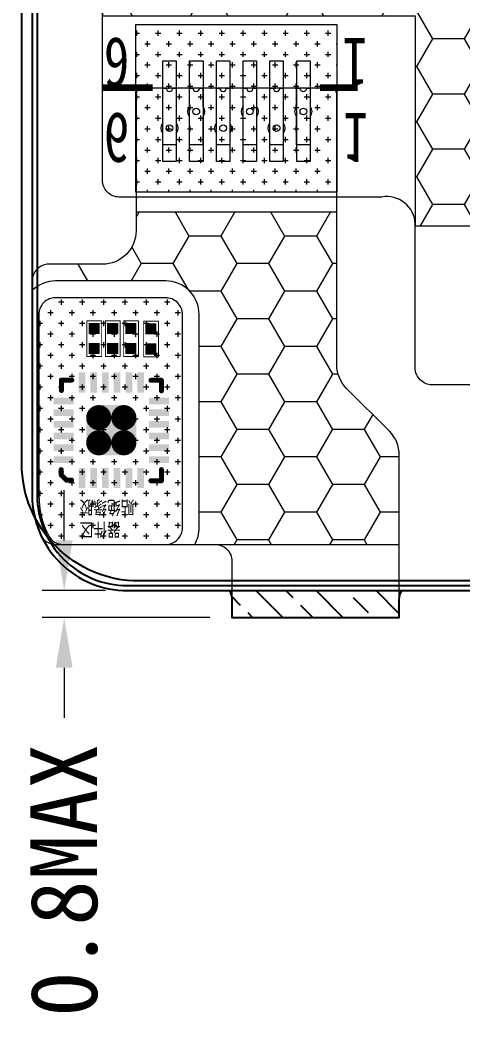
# Model space of a CAD drawing. Header units: millimetres. Extents: x -1677 to -687, y -1765 to -1070.
# Drawn here: x -1398.78 to -1385.56, y -1626.1 to -1595.8 of the extents above; entities that cross this region are included whole.
import ezdxf

# ---------------------------------------------------------------- set-up
doc = ezdxf.new("R2010")
doc.units = ezdxf.units.MM
for name, color, linetype in [('07 Cutline', 4, 'Continuous'), ('dim', 3, 'Continuous'), ('EMI', 150, 'Continuous'), ('FPC', 30, 'Continuous'), ('L61', 4, 'Continuous'), ('lens', 6, 'Continuous'), ('tape', 5, 'Continuous'), ('TOPLAYER', 1, 'Continuous'), ('TOPOVERLAY', 2, 'Continuous'), ('TOPPASTE', 8, 'Continuous'), ('TOPSOLDER', 216, 'Continuous')]:
    doc.layers.add(name, color=color, linetype=linetype)
doc.layers.add('TFPC', color=50, linetype='Continuous', lineweight=5)
doc.layers.add('标注', color=3, linetype='Continuous', lineweight=15)
doc.styles.add('ROMANC', font='romanc.shx', dxfattribs={"bigfont": 'gbcbig.shx'})
doc.styles.add('W0$254', font='SimSun.ttf', dxfattribs={"width": 0.75})
doc.styles.add('宋', font='SimSun.ttf', dxfattribs={"height": 2})
doc.styles.add('宋体', font='SimSun.ttf', dxfattribs={"width": 0.75})
doc.dimstyles.new('YanXiu', dxfattribs={"dimtxt": 2.5, "dimasz": 2.2, "dimexe": 0.66, "dimexo": 0.66, "dimgap": 0.66, "dimtad": 0, "dimdsep": 46, "dimtxsty": 'ROMANC', "dimcen": 0, "dimclrd": 256, "dimclre": 131, "dimclrt": 42, "dimazin": 2, "dimtfac": 1, "dimtofl": 0, "dimtmove": 0, "dimatfit": 3, "dimfxl": 1, "dimlwd": 5, "dimlwe": 5, "dimarcsym": 0})

# ---------------------------------------------------------------- blocks, each defined once
blk = doc.blocks.new('*D284')
at = {"layer": 'Defpoints', "color": 0, "transparency": 16777216}
for p in [(-1395.576, -1612.837), (-1397.469, -1613.637), (-1392.456, -1613.637)]:
    blk.add_point(p, dxfattribs=at)
at = {"layer": '标注', "lineweight": 5, "transparency": 16777216}
for p, q in [((-1397.469, -1611.337), (-1397.469, -1609.837)), ((-1396.236, -1612.837), (-1398.129, -1612.837)), ((-1393.116, -1613.637), (-1398.129, -1613.637)), ((-1397.469, -1615.137), (-1397.469, -1616.637))]:
    blk.add_line(p, q, dxfattribs=at)
at = {"layer": '标注', "transparency": 16777216}
for points in [[(-1397.719, -1611.337), (-1397.219, -1611.337), (-1397.469, -1612.837)], [(-1397.719, -1615.137), (-1397.219, -1615.137), (-1397.469, -1613.637)]]:
    blk.add_solid(points, dxfattribs=at)
at = {"layer": '标注', "transparency": 16777216, "insert": (-1397.469, -1621.487), "char_height": 2, "attachment_point": 5, "rotation": 90, "style": '宋'}
blk.add_mtext('0.8MAX', dxfattribs=at)
blk = doc.blocks.new('12E4W3REFTGRR4T')
at = {"layer": 'EMI', "lineweight": 5}
h = blk.add_hatch(dxfattribs=at)
h.set_pattern_fill('HONEY', color=256, scale=0.3)
h.set_pattern_definition([(180, (-2741.39704, 0.1958), (-1.42875, 0.824889), [0.9525, -1.905]), (60, (-2741.39704, 0.1958), (1.42874983, 0.8248893), [0.9525, -1.905]), (120, (-2741.39704, 0.1958), (-1.7e-07, 1.6497783), [-1.905, 0.9525])])
h.paths.add_polyline_path([(-1138.559, -1637.935), (-1138.559, -1681.081), (-1134.559, -1681.081), (-1134.559, -1637.935, -0.414214), (-1132.559, -1635.935), (-1126.688, -1635.935), (-1126.688, -1630.694), (-1115.611, -1630.694), (-1115.611, -1628.081), (-1124.801, -1628.081, -0.414214), (-1125.801, -1627.081), (-1125.801, -1625.131), (-1141.544, -1625.131, -0.017387), (-1141.544, -1625.19), (-1141.544, -1631.401), (-1150.891, -1631.401), (-1150.891, -1634.935, 0.414214), (-1149.891, -1635.935), (-1140.559, -1635.935, -0.414214)])
at = {"color": 0, "const_width": 0.2}
for points in [[(-1149.386, -1629.257), (-1150.891, -1629.257)], [(-1143.268, -1629.257), (-1144.386, -1629.257)]]:
    blk.add_lwpolyline(points, dxfattribs=at)
at = {"layer": 'EMI', "color": 0, "lineweight": 5}
blk.add_lwpolyline([(-1125.688, -1635.935), (-1116.611, -1635.935, 0.414214), (-1115.611, -1634.935), (-1115.611, -1616.941, 0.414214), (-1117.211, -1615.341), (-1123.835, -1615.341, 0.414214), (-1124.835, -1616.341), (-1124.835, -1619.387, -0.414214), (-1125.835, -1620.387), (-1141.044, -1620.387, 0.414214), (-1141.544, -1620.887), (-1141.544, -1625.19), (-1141.544, -1625.131), (-1141.544, -1625.19, -0.456488), (-1142.544, -1625.994), (-1150.391, -1625.994, 0.414214), (-1150.891, -1626.494), (-1150.891, -1634.935, 0.414214), (-1149.891, -1635.935), (-1140.559, -1635.935, -0.414214), (-1138.559, -1637.935), (-1138.559, -1681.707, -0.414214)], format="xyb", dxfattribs=at)
at = {"layer": 'EMI', "lineweight": 5}
blk.add_lwpolyline([(-1124.801, -1628.081), (-1115.611, -1628.081), (-1115.611, -1630.694), (-1126.688, -1630.694), (-1126.688, -1635.935), (-1132.559, -1635.935, 0.414214), (-1134.559, -1637.935), (-1134.559, -1681.081), (-1138.559, -1681.081), (-1138.559, -1637.935, 0.414214), (-1140.559, -1635.935), (-1149.891, -1635.935, -0.414214), (-1150.891, -1634.935), (-1150.891, -1631.401), (-1141.544, -1631.401), (-1141.544, -1625.131), (-1125.801, -1625.131), (-1125.801, -1627.081, 0.414214)], format="xyb", close=True, dxfattribs=at)
blk.add_lwpolyline([(-1141.544, -1625.19), (-1141.544, -1625.131)], dxfattribs=at)
at = {"layer": 'TFPC', "color": 1}
for points in [[(-1148.686, -1627.057), (-1149.086, -1627.057), (-1149.086, -1630.057), (-1148.686, -1630.057)], [(-1147.886, -1627.057), (-1148.286, -1627.057), (-1148.286, -1630.057), (-1147.886, -1630.057)], [(-1147.086, -1627.057), (-1147.486, -1627.057), (-1147.486, -1630.057), (-1147.086, -1630.057)], [(-1146.286, -1627.057), (-1146.686, -1627.057), (-1146.686, -1630.057), (-1146.286, -1630.057)], [(-1145.486, -1627.057), (-1145.886, -1627.057), (-1145.886, -1630.057), (-1145.486, -1630.057)], [(-1144.686, -1627.057), (-1145.086, -1627.057), (-1145.086, -1630.057), (-1144.686, -1630.057)]]:
    blk.add_lwpolyline(points, close=True, dxfattribs=at)
at = {"layer": 'FPC', "color": 1, "linetype": 'Continuous', "char_height": 1.5, "width": 1, "attachment_point": 3, "style": 'W0$254'}
for s, insert in [('{\\fSimSun|b0|i0|c134|p2;6}', (-1150.085, -1626.999)), ('{\\fSimSun|b0|i0|c134|p2;1}', (-1142.956, -1626.999))]:
    blk.add_mtext(s, dxfattribs=dict(at, insert=insert))
blk = doc.blocks.new('3EQ24W3REFTGRYH')
at = {"layer": 'lens', "linetype": 'Continuous'}
blk.add_lwpolyline([(-2686.983, -1658.532, -0.414214), (-2690.483, -1662.032), (-2721.983, -1662.032, -0.414214), (-2725.483, -1658.532), (-2725.483, -1626.332, -0.414214), (-2721.983, -1622.832), (-2690.483, -1622.832, -0.414214), (-2686.983, -1626.332)], format="xyb", close=True, dxfattribs=at)
blk = doc.blocks.new('0201_2')
at = {"layer": 'TOPLAYER'}
for points in [[(0.164998, -0.165001), (0.164998, 0.165001), (-0.164998, -0.165001), (-0.164998, 0.165001)], [(0.764997, -0.165001), (0.764997, 0.165001), (0.435, -0.165001), (0.435, 0.165001)]]:
    blk.add_solid(points, dxfattribs=at)
at = {"layer": 'TOPOVERLAY', "const_width": 0.025001}
for points in [[(-0.23, 0.225999), (-0.181, 0.225999)], [(-0.23, -0.217), (-0.23, 0.225999)], [(-0.18, 0.225999), (0.836, 0.225999)], [(0.836, -0.217), (0.836, 0.225999)], [(-0.23, -0.217), (0.836, -0.217)]]:
    blk.add_lwpolyline(points, dxfattribs=at)
at = {"layer": 'TOPOVERLAY', "const_width": 0.012499}
for points in [[(-0.23625, 0.225999, 1), (-0.223749, 0.225999, 1)], [(-0.23625, 0.225999, 1), (-0.223749, 0.225999, 1)], [(-0.187251, 0.225999, 1), (-0.174749, 0.225999, 1)], [(-0.186251, 0.225999, 1), (-0.173749, 0.225999, 1)], [(0.829749, 0.225999, 1), (0.842251, 0.225999, 1)], [(0.829749, 0.225999, 1), (0.842251, 0.225999, 1)], [(-0.23625, -0.217, 1), (-0.223749, -0.217, 1)], [(-0.23625, -0.217, 1), (-0.223749, -0.217, 1)], [(0.829749, -0.217, 1), (0.842251, -0.217, 1)], [(0.829749, -0.217, 1), (0.842251, -0.217, 1)]]:
    blk.add_lwpolyline(points, format="xyb", close=True, dxfattribs=at)
at = {"layer": 'TOPPASTE'}
for points in [[(0.164998, -0.165001), (0.164998, 0.165001), (-0.164998, -0.165001), (-0.164998, 0.165001)], [(0.764997, -0.165001), (0.764997, 0.165001), (0.435, -0.165001), (0.435, 0.165001)]]:
    blk.add_solid(points, dxfattribs=at)
at = {"layer": 'TOPSOLDER'}
for points in [[(0.164998, -0.165001), (0.164998, 0.165001), (-0.164998, -0.165001), (-0.164998, 0.165001)], [(0.764997, -0.165001), (0.764997, 0.165001), (0.435, -0.165001), (0.435, 0.165001)]]:
    blk.add_solid(points, dxfattribs=at)
blk = doc.blocks.new('0201_3')
at = {"layer": 'TOPLAYER'}
for points in [[(0.164998, -0.165001), (0.164998, 0.165001), (-0.164998, -0.165001), (-0.164998, 0.165001)], [(0.764997, -0.165001), (0.764997, 0.165001), (0.435, -0.165001), (0.435, 0.165001)]]:
    blk.add_solid(points, dxfattribs=at)
at = {"layer": 'TOPOVERLAY', "const_width": 0.025001}
for points in [[(-0.23, 0.225999), (-0.181, 0.225999)], [(-0.23, -0.217), (-0.23, 0.225999)], [(-0.18, 0.225999), (0.836, 0.225999)], [(0.836, -0.217), (0.836, 0.225999)], [(-0.23, -0.217), (0.836, -0.217)]]:
    blk.add_lwpolyline(points, dxfattribs=at)
at = {"layer": 'TOPOVERLAY', "const_width": 0.012499}
for points in [[(-0.23625, 0.225999, 1), (-0.223749, 0.225999, 1)], [(-0.23625, 0.225999, 1), (-0.223749, 0.225999, 1)], [(-0.187251, 0.225999, 1), (-0.174749, 0.225999, 1)], [(-0.186251, 0.225999, 1), (-0.173749, 0.225999, 1)], [(0.829749, 0.225999, 1), (0.842251, 0.225999, 1)], [(0.829749, 0.225999, 1), (0.842251, 0.225999, 1)], [(-0.23625, -0.217, 1), (-0.223749, -0.217, 1)], [(-0.23625, -0.217, 1), (-0.223749, -0.217, 1)], [(0.829749, -0.217, 1), (0.842251, -0.217, 1)], [(0.829749, -0.217, 1), (0.842251, -0.217, 1)]]:
    blk.add_lwpolyline(points, format="xyb", close=True, dxfattribs=at)
at = {"layer": 'TOPPASTE'}
for points in [[(0.164998, -0.165001), (0.164998, 0.165001), (-0.164998, -0.165001), (-0.164998, 0.165001)], [(0.764997, -0.165001), (0.764997, 0.165001), (0.435, -0.165001), (0.435, 0.165001)]]:
    blk.add_solid(points, dxfattribs=at)
at = {"layer": 'TOPSOLDER'}
for points in [[(0.164998, -0.165001), (0.164998, 0.165001), (-0.164998, -0.165001), (-0.164998, 0.165001)], [(0.764997, -0.165001), (0.764997, 0.165001), (0.435, -0.165001), (0.435, 0.165001)]]:
    blk.add_solid(points, dxfattribs=at)
blk = doc.blocks.new('0201_4')
at = {"layer": 'TOPLAYER'}
for points in [[(0.164998, -0.165001), (0.164998, 0.165001), (-0.164998, -0.165001), (-0.164998, 0.165001)], [(0.764997, -0.165001), (0.764997, 0.165001), (0.435, -0.165001), (0.435, 0.165001)]]:
    blk.add_solid(points, dxfattribs=at)
at = {"layer": 'TOPOVERLAY', "const_width": 0.025001}
for points in [[(-0.23, 0.225999), (-0.181, 0.225999)], [(-0.23, -0.217), (-0.23, 0.225999)], [(-0.18, 0.225999), (0.836, 0.225999)], [(0.836, -0.217), (0.836, 0.225999)], [(-0.23, -0.217), (0.836, -0.217)]]:
    blk.add_lwpolyline(points, dxfattribs=at)
at = {"layer": 'TOPOVERLAY', "const_width": 0.012499}
for points in [[(-0.23625, 0.225999, 1), (-0.223749, 0.225999, 1)], [(-0.23625, 0.225999, 1), (-0.223749, 0.225999, 1)], [(-0.187251, 0.225999, 1), (-0.174749, 0.225999, 1)], [(-0.186251, 0.225999, 1), (-0.173749, 0.225999, 1)], [(0.829749, 0.225999, 1), (0.842251, 0.225999, 1)], [(0.829749, 0.225999, 1), (0.842251, 0.225999, 1)], [(-0.23625, -0.217, 1), (-0.223749, -0.217, 1)], [(-0.23625, -0.217, 1), (-0.223749, -0.217, 1)], [(0.829749, -0.217, 1), (0.842251, -0.217, 1)], [(0.829749, -0.217, 1), (0.842251, -0.217, 1)]]:
    blk.add_lwpolyline(points, format="xyb", close=True, dxfattribs=at)
at = {"layer": 'TOPPASTE'}
for points in [[(0.164998, -0.165001), (0.164998, 0.165001), (-0.164998, -0.165001), (-0.164998, 0.165001)], [(0.764997, -0.165001), (0.764997, 0.165001), (0.435, -0.165001), (0.435, 0.165001)]]:
    blk.add_solid(points, dxfattribs=at)
at = {"layer": 'TOPSOLDER'}
for points in [[(0.164998, -0.165001), (0.164998, 0.165001), (-0.164998, -0.165001), (-0.164998, 0.165001)], [(0.764997, -0.165001), (0.764997, 0.165001), (0.435, -0.165001), (0.435, 0.165001)]]:
    blk.add_solid(points, dxfattribs=at)
blk = doc.blocks.new('0201_5')
at = {"layer": 'TOPLAYER'}
for points in [[(0.164998, -0.165001), (0.164998, 0.165001), (-0.164998, -0.165001), (-0.164998, 0.165001)], [(0.764997, -0.165001), (0.764997, 0.165001), (0.435, -0.165001), (0.435, 0.165001)]]:
    blk.add_solid(points, dxfattribs=at)
at = {"layer": 'TOPOVERLAY', "const_width": 0.025001}
for points in [[(-0.23, 0.225999), (-0.181, 0.225999)], [(-0.23, -0.217), (-0.23, 0.225999)], [(-0.18, 0.225999), (0.836, 0.225999)], [(0.836, -0.217), (0.836, 0.225999)], [(-0.23, -0.217), (0.836, -0.217)]]:
    blk.add_lwpolyline(points, dxfattribs=at)
at = {"layer": 'TOPOVERLAY', "const_width": 0.012499}
for points in [[(-0.23625, 0.225999, 1), (-0.223749, 0.225999, 1)], [(-0.23625, 0.225999, 1), (-0.223749, 0.225999, 1)], [(-0.187251, 0.225999, 1), (-0.174749, 0.225999, 1)], [(-0.186251, 0.225999, 1), (-0.173749, 0.225999, 1)], [(0.829749, 0.225999, 1), (0.842251, 0.225999, 1)], [(0.829749, 0.225999, 1), (0.842251, 0.225999, 1)], [(-0.23625, -0.217, 1), (-0.223749, -0.217, 1)], [(-0.23625, -0.217, 1), (-0.223749, -0.217, 1)], [(0.829749, -0.217, 1), (0.842251, -0.217, 1)], [(0.829749, -0.217, 1), (0.842251, -0.217, 1)]]:
    blk.add_lwpolyline(points, format="xyb", close=True, dxfattribs=at)
at = {"layer": 'TOPPASTE'}
for points in [[(0.164998, -0.165001), (0.164998, 0.165001), (-0.164998, -0.165001), (-0.164998, 0.165001)], [(0.764997, -0.165001), (0.764997, 0.165001), (0.435, -0.165001), (0.435, 0.165001)]]:
    blk.add_solid(points, dxfattribs=at)
at = {"layer": 'TOPSOLDER'}
for points in [[(0.164998, -0.165001), (0.164998, 0.165001), (-0.164998, -0.165001), (-0.164998, 0.165001)], [(0.764997, -0.165001), (0.764997, 0.165001), (0.435, -0.165001), (0.435, 0.165001)]]:
    blk.add_solid(points, dxfattribs=at)
blk = doc.blocks.new('CST820_7')
at = {"layer": 'TOPLAYER', "const_width": 0.375001}
for points in [[(-0.47149, 0.377002, 1), (-0.09649, 0.377002, 1)], [(0.278506, 0.377002, 1), (0.653506, 0.377002, 1)], [(-0.47149, -0.372994, 1), (-0.09649, -0.372994, 1)], [(0.278506, -0.372994, 1), (0.653506, -0.372994, 1)]]:
    blk.add_lwpolyline(points, format="xyb", close=True, dxfattribs=at)
at = {"layer": 'TOPLAYER'}
for points in [[(-0.684002, 1.726004), (-0.884001, 1.726004), (-0.684002, 1.126005), (-0.884001, 1.126005)], [(-0.334002, 1.726004), (-0.534002, 1.726004), (-0.334002, 1.126005), (-0.534002, 1.126005)], [(0.015999, 1.726004), (-0.184, 1.726004), (0.015999, 1.126005), (-0.184, 1.126005)], [(0.365999, 1.726004), (0.165999, 1.726004), (0.365999, 1.126005), (0.165999, 1.126005)], [(0.715998, 1.726004), (0.515998, 1.726004), (0.715998, 1.126005), (0.515998, 1.126005)], [(1.065997, 1.726004), (0.865998, 1.726004), (1.065997, 1.126005), (0.865998, 1.126005)], [(-1.634988, 0.977011), (-1.634988, 0.777011), (-1.034989, 0.977011), (-1.034989, 0.777011)], [(1.81501, 0.777011), (1.81501, 0.977011), (1.215012, 0.777011), (1.215012, 0.977011)], [(-1.634988, 0.627012), (-1.634988, 0.427012), (-1.034989, 0.627012), (-1.034989, 0.427012)], [(-0.28399, -0.747994), (0.466006, -0.747994), (-0.28399, 0.752003), (0.466006, 0.752003)], [(1.81501, 0.427012), (1.81501, 0.627012), (1.215012, 0.427012), (1.215012, 0.627012)], [(-0.65899, -0.372994), (0.841007, -0.372994), (-0.65899, 0.377002), (0.841007, 0.377002)], [(-1.634988, 0.27701), (-1.634988, 0.07701), (-1.034989, 0.27701), (-1.034989, 0.07701)], [(1.81501, 0.07701), (1.81501, 0.27701), (1.215012, 0.07701), (1.215012, 0.27701)], [(-1.634988, -0.072989), (-1.634988, -0.272989), (-1.034989, -0.072989), (-1.034989, -0.272989)], [(1.81501, -0.272989), (1.81501, -0.072989), (1.215012, -0.272989), (1.215012, -0.072989)], [(-1.634988, -0.422989), (-1.634988, -0.622988), (-1.034989, -0.422989), (-1.034989, -0.622988)], [(1.81501, -0.622988), (1.81501, -0.422989), (1.215012, -0.622988), (1.215012, -0.422989)], [(-1.634988, -0.772988), (-1.634988, -0.972988), (-1.034989, -0.772988), (-1.034989, -0.972988)], [(1.81501, -0.972988), (1.81501, -0.772988), (1.215012, -0.972988), (1.215012, -0.772988)], [(-0.884001, -1.723995), (-0.684002, -1.723995), (-0.884001, -1.123996), (-0.684002, -1.123996)], [(-0.534002, -1.723995), (-0.334002, -1.723995), (-0.534002, -1.123996), (-0.334002, -1.123996)], [(-0.184, -1.723995), (0.015999, -1.723995), (-0.184, -1.123996), (0.015999, -1.123996)], [(0.165999, -1.723995), (0.365999, -1.723995), (0.165999, -1.123996), (0.365999, -1.123996)], [(0.515998, -1.723995), (0.715998, -1.723995), (0.515998, -1.123996), (0.715998, -1.123996)], [(0.865998, -1.723995), (1.065997, -1.723995), (0.865998, -1.123996), (1.065997, -1.123996)]]:
    blk.add_solid(points, dxfattribs=at)
at = {"layer": 'TOPOVERLAY', "const_width": 0.15}
for points in [[(-1.399995, 1.5), (-1.4, 1.189002)], [(-1.086993, 1.500005), (-1.399995, 1.5)], [(1.600007, 1.500007), (1.269009, 1.499997)], [(1.600007, 1.500007), (1.600002, 1.187008)], [(-1.406992, -1.175987), (-1.406997, -1.488989)], [(1.582003, -1.184996), (1.582009, -1.334526)], [(-1.406997, -1.488989), (-1.095995, -1.488991)], [(1.269009, -1.495989), (1.420546, -1.495994)], [(1.582009, -1.334526), (1.420546, -1.495994)]]:
    blk.add_lwpolyline(points, dxfattribs=at)
at = {"layer": 'TOPOVERLAY', "const_width": 0.074999}
for points in [[(-1.437495, 1.5, 1), (-1.362494, 1.5, 1)], [(-1.437495, 1.5, 1), (-1.362494, 1.5, 1)], [(-1.124494, 1.500005, 1), (-1.049492, 1.500005, 1)], [(1.231509, 1.499997, 1), (1.30651, 1.499997, 1)], [(1.562506, 1.500007, 1), (1.637508, 1.500007, 1)], [(1.562506, 1.500007, 1), (1.637508, 1.500007, 1)], [(-1.4375, 1.189002, 1), (-1.362499, 1.189002, 1)], [(1.562501, 1.187008, 1), (1.637502, 1.187008, 1)], [(-1.444493, -1.175987, 1), (-1.369492, -1.175987, 1)], [(1.544503, -1.184996, 1), (1.619504, -1.184996, 1)], [(-1.444498, -1.488989, 1), (-1.369497, -1.488989, 1)], [(-1.444498, -1.488989, 1), (-1.369497, -1.488989, 1)], [(-1.133495, -1.488991, 1), (-1.058494, -1.488991, 1)], [(1.231509, -1.495989, 1), (1.30651, -1.495989, 1)], [(1.383045, -1.495994, 1), (1.458046, -1.495994, 1)], [(1.383045, -1.495994, 1), (1.458046, -1.495994, 1)], [(1.544508, -1.334526, 1), (1.619509, -1.334526, 1)], [(1.544508, -1.334526, 1), (1.619509, -1.334526, 1)]]:
    blk.add_lwpolyline(points, format="xyb", close=True, dxfattribs=at)
at = {"layer": 'TOPPASTE', "const_width": 0.375001}
for points in [[(-0.47149, 0.377002, 1), (-0.09649, 0.377002, 1)], [(0.278506, 0.377002, 1), (0.653506, 0.377002, 1)], [(-0.47149, -0.372994, 1), (-0.09649, -0.372994, 1)], [(0.278506, -0.372994, 1), (0.653506, -0.372994, 1)]]:
    blk.add_lwpolyline(points, format="xyb", close=True, dxfattribs=at)
at = {"layer": 'TOPPASTE'}
for points in [[(-0.684002, 1.726004), (-0.884001, 1.726004), (-0.684002, 1.126005), (-0.884001, 1.126005)], [(-0.334002, 1.726004), (-0.534002, 1.726004), (-0.334002, 1.126005), (-0.534002, 1.126005)], [(0.015999, 1.726004), (-0.184, 1.726004), (0.015999, 1.126005), (-0.184, 1.126005)], [(0.365999, 1.726004), (0.165999, 1.726004), (0.365999, 1.126005), (0.165999, 1.126005)], [(0.715998, 1.726004), (0.515998, 1.726004), (0.715998, 1.126005), (0.515998, 1.126005)], [(1.065997, 1.726004), (0.865998, 1.726004), (1.065997, 1.126005), (0.865998, 1.126005)], [(-1.634988, 0.977011), (-1.634988, 0.777011), (-1.034989, 0.977011), (-1.034989, 0.777011)], [(1.81501, 0.777011), (1.81501, 0.977011), (1.215012, 0.777011), (1.215012, 0.977011)], [(-1.634988, 0.627012), (-1.634988, 0.427012), (-1.034989, 0.627012), (-1.034989, 0.427012)], [(-0.28399, -0.747994), (0.466006, -0.747994), (-0.28399, 0.752003), (0.466006, 0.752003)], [(1.81501, 0.427012), (1.81501, 0.627012), (1.215012, 0.427012), (1.215012, 0.627012)], [(-0.65899, -0.372994), (0.841007, -0.372994), (-0.65899, 0.377002), (0.841007, 0.377002)], [(-1.634988, 0.27701), (-1.634988, 0.07701), (-1.034989, 0.27701), (-1.034989, 0.07701)], [(1.81501, 0.07701), (1.81501, 0.27701), (1.215012, 0.07701), (1.215012, 0.27701)], [(-1.634988, -0.072989), (-1.634988, -0.272989), (-1.034989, -0.072989), (-1.034989, -0.272989)], [(1.81501, -0.272989), (1.81501, -0.072989), (1.215012, -0.272989), (1.215012, -0.072989)], [(-1.634988, -0.422989), (-1.634988, -0.622988), (-1.034989, -0.422989), (-1.034989, -0.622988)], [(1.81501, -0.622988), (1.81501, -0.422989), (1.215012, -0.622988), (1.215012, -0.422989)], [(-1.634988, -0.772988), (-1.634988, -0.972988), (-1.034989, -0.772988), (-1.034989, -0.972988)], [(1.81501, -0.972988), (1.81501, -0.772988), (1.215012, -0.972988), (1.215012, -0.772988)], [(-0.884001, -1.723995), (-0.684002, -1.723995), (-0.884001, -1.123996), (-0.684002, -1.123996)], [(-0.534002, -1.723995), (-0.334002, -1.723995), (-0.534002, -1.123996), (-0.334002, -1.123996)], [(-0.184, -1.723995), (0.015999, -1.723995), (-0.184, -1.123996), (0.015999, -1.123996)], [(0.165999, -1.723995), (0.365999, -1.723995), (0.165999, -1.123996), (0.365999, -1.123996)], [(0.515998, -1.723995), (0.715998, -1.723995), (0.515998, -1.123996), (0.715998, -1.123996)], [(0.865998, -1.723995), (1.065997, -1.723995), (0.865998, -1.123996), (1.065997, -1.123996)]]:
    blk.add_solid(points, dxfattribs=at)
at = {"layer": 'TOPSOLDER', "const_width": 0.375001}
for points in [[(-0.47149, 0.377002, 1), (-0.09649, 0.377002, 1)], [(0.278506, 0.377002, 1), (0.653506, 0.377002, 1)], [(-0.47149, -0.372994, 1), (-0.09649, -0.372994, 1)], [(0.278506, -0.372994, 1), (0.653506, -0.372994, 1)]]:
    blk.add_lwpolyline(points, format="xyb", close=True, dxfattribs=at)
at = {"layer": 'TOPSOLDER'}
for points in [[(-0.684002, 1.726004), (-0.884001, 1.726004), (-0.684002, 1.126005), (-0.884001, 1.126005)], [(-0.334002, 1.726004), (-0.534002, 1.726004), (-0.334002, 1.126005), (-0.534002, 1.126005)], [(0.015999, 1.726004), (-0.184, 1.726004), (0.015999, 1.126005), (-0.184, 1.126005)], [(0.365999, 1.726004), (0.165999, 1.726004), (0.365999, 1.126005), (0.165999, 1.126005)], [(0.715998, 1.726004), (0.515998, 1.726004), (0.715998, 1.126005), (0.515998, 1.126005)], [(1.065997, 1.726004), (0.865998, 1.726004), (1.065997, 1.126005), (0.865998, 1.126005)], [(-1.634988, 0.977011), (-1.634988, 0.777011), (-1.034989, 0.977011), (-1.034989, 0.777011)], [(1.81501, 0.777011), (1.81501, 0.977011), (1.215012, 0.777011), (1.215012, 0.977011)], [(-1.634988, 0.627012), (-1.634988, 0.427012), (-1.034989, 0.627012), (-1.034989, 0.427012)], [(-0.28399, -0.747994), (0.466006, -0.747994), (-0.28399, 0.752003), (0.466006, 0.752003)], [(1.81501, 0.427012), (1.81501, 0.627012), (1.215012, 0.427012), (1.215012, 0.627012)], [(-0.65899, -0.372994), (0.841007, -0.372994), (-0.65899, 0.377002), (0.841007, 0.377002)], [(-1.634988, 0.27701), (-1.634988, 0.07701), (-1.034989, 0.27701), (-1.034989, 0.07701)], [(1.81501, 0.07701), (1.81501, 0.27701), (1.215012, 0.07701), (1.215012, 0.27701)], [(-1.634988, -0.072989), (-1.634988, -0.272989), (-1.034989, -0.072989), (-1.034989, -0.272989)], [(1.81501, -0.272989), (1.81501, -0.072989), (1.215012, -0.272989), (1.215012, -0.072989)], [(-1.634988, -0.422989), (-1.634988, -0.622988), (-1.034989, -0.422989), (-1.034989, -0.622988)], [(1.81501, -0.622988), (1.81501, -0.422989), (1.215012, -0.622988), (1.215012, -0.422989)], [(-1.634988, -0.772988), (-1.634988, -0.972988), (-1.034989, -0.772988), (-1.034989, -0.972988)], [(1.81501, -0.972988), (1.81501, -0.772988), (1.215012, -0.972988), (1.215012, -0.772988)], [(-0.884001, -1.723995), (-0.684002, -1.723995), (-0.884001, -1.123996), (-0.684002, -1.123996)], [(-0.534002, -1.723995), (-0.334002, -1.723995), (-0.534002, -1.123996), (-0.334002, -1.123996)], [(-0.184, -1.723995), (0.015999, -1.723995), (-0.184, -1.123996), (0.015999, -1.123996)], [(0.165999, -1.723995), (0.365999, -1.723995), (0.165999, -1.123996), (0.365999, -1.123996)], [(0.515998, -1.723995), (0.715998, -1.723995), (0.515998, -1.123996), (0.715998, -1.123996)], [(0.865998, -1.723995), (1.065997, -1.723995), (0.865998, -1.123996), (1.065997, -1.123996)]]:
    blk.add_solid(points, dxfattribs=at)
blk = doc.blocks.new('132E4TG324RGYH')
at = {"layer": 'EMI', "lineweight": 5}
h = blk.add_hatch(dxfattribs=at)
h.set_pattern_fill('HONEY', color=256, scale=0.3, angle=180)
h.set_pattern_definition([(180, (-2875.8324, -3227.277), (-1.42875, -0.824889), [0.9525, -1.905]), (300, (-2875.8324, -3227.277), (1.42874983, -0.8248893), [0.9525, -1.905]), (240, (-2875.8324, -3227.277), (-1.7e-07, -1.6497783), [-1.905, 0.9525])])
h.paths.add_polyline_path([(-1282.436, -1610.958, -0.131652), (-1282.57, -1611.458), (-1281.956, -1611.458), (-1276.456, -1611.458), (-1276.456, -1608.785, 0.198912), (-1276.748, -1608.078), (-1278.029, -1606.798, -0.198912), (-1278.322, -1606.091), (-1278.322, -1601.524), (-1284.322, -1601.524), (-1284.322, -1602.087, -0.414214), (-1285.322, -1603.087), (-1286.726, -1603.087, 0.414214), (-1287.226, -1603.587), (-1287.226, -1603.721, -0.131652), (-1286.726, -1603.587), (-1283.436, -1603.587, -0.414214), (-1282.436, -1604.587)])
at = {"layer": 'tape', "lineweight": 5}
h = blk.add_hatch(dxfattribs=at)
h.set_pattern_fill('CROSS', color=32, scale=0.05, angle=180)
h.set_pattern_definition([(180, (266.2167, -1382.6075), (-0.3175, -0.3175), [0.15875, -0.47625]), (270, (266.1373, -1382.5281), (0.3175, -0.3175), [0.15875, -0.47625])])
edge = h.paths.add_edge_path()
edge.add_arc((-1283.436, -1610.958), 0.5, 270, 360)
edge.add_line((-1282.936, -1610.958), (-1282.936, -1604.587))
edge.add_arc((-1283.436, -1604.587), 0.5, 0, 90)
edge.add_line((-1283.436, -1604.087), (-1286.726, -1604.087))
edge.add_arc((-1286.726, -1604.587), 0.5, 90, 180)
edge.add_line((-1287.226, -1604.587), (-1287.226, -1609.99))
edge.add_arc((-1284.576, -1609.99), 2.65, 180, 206.7588)
edge.add_arc((-1286.496, -1610.958), 0.5, 206.7588, 270)
edge.add_line((-1286.496, -1611.458), (-1283.436, -1611.458))
h.paths.add_polyline_path([(-1284.24, -1611.32), (-1286.109, -1611.32), (-1286.109, -1609.854), (-1284.24, -1609.854)], flags=24)
at = {"layer": 'EMI', "lineweight": 5}
blk.add_line((-1284.322, -1601.524), (-1278.322, -1601.524), dxfattribs=at)
blk.add_lwpolyline([(-1282.57, -1611.458, 0.131652), (-1282.436, -1610.958), (-1282.436, -1604.587, 0.414214), (-1283.436, -1603.587), (-1286.726, -1603.587, 0.196315), (-1287.426, -1603.873, 0.131652)], format="xyb", dxfattribs=at)
at = {"layer": 'FPC', "lineweight": 5}
for points in [[(-1283.147, -1597.824), (-1283.222, -1597.824), (-1283.122, -1597.824), (-1283.122, -1598.874, -0.333333), (-1283.122, -1599.174), (-1283.122, -1599.524), (-1283.522, -1599.524), (-1283.522, -1599.174, -0.333333), (-1283.522, -1598.874), (-1283.522, -1597.824), (-1283.422, -1597.824, 1), (-1283.222, -1597.824)], [(-1281.547, -1597.824), (-1281.622, -1597.824), (-1281.522, -1597.824), (-1281.522, -1598.874, -0.333333), (-1281.522, -1599.174), (-1281.522, -1599.524), (-1281.922, -1599.524), (-1281.922, -1599.174, -0.333333), (-1281.922, -1598.874), (-1281.922, -1597.824), (-1281.822, -1597.824, 1), (-1281.622, -1597.824)], [(-1279.947, -1597.824), (-1280.022, -1597.824), (-1279.922, -1597.824), (-1279.922, -1598.874, -0.333333), (-1279.922, -1599.174), (-1279.922, -1599.524), (-1280.322, -1599.524), (-1280.322, -1599.174, -0.333333), (-1280.322, -1598.874), (-1280.322, -1597.824), (-1280.222, -1597.824, 1), (-1280.022, -1597.824)]]:
    blk.add_lwpolyline(points, format="xyb", dxfattribs=at)
blk.add_lwpolyline([(-1283.497, -1597.824), (-1283.422, -1597.824)], close=True, dxfattribs=at)
for points in [[(-1282.322, -1598.374, -0.333333), (-1282.322, -1598.674), (-1282.322, -1599.524), (-1282.722, -1599.524), (-1282.722, -1598.674, -0.333333), (-1282.722, -1598.374), (-1282.722, -1597.824), (-1282.622, -1597.824, 1), (-1282.422, -1597.824), (-1282.322, -1597.824)], [(-1280.722, -1598.374, -0.333333), (-1280.722, -1598.674), (-1280.722, -1599.524), (-1281.122, -1599.524), (-1281.122, -1598.674, -0.333333), (-1281.122, -1598.374), (-1281.122, -1597.824), (-1281.022, -1597.824, 1), (-1280.822, -1597.824), (-1280.722, -1597.824)], [(-1279.122, -1598.374, -0.333333), (-1279.122, -1598.674), (-1279.122, -1599.524), (-1279.522, -1599.524), (-1279.522, -1598.674, -0.333333), (-1279.522, -1598.374), (-1279.522, -1597.824), (-1279.422, -1597.824, 1), (-1279.222, -1597.824), (-1279.122, -1597.824)]]:
    blk.add_lwpolyline(points, format="xyb", close=True, dxfattribs=at)
for centre in [(-1282.522, -1598.524), (-1280.922, -1598.524), (-1279.322, -1598.524), (-1283.322, -1599.024), (-1281.722, -1599.024), (-1280.122, -1599.024)]:
    blk.add_circle(centre, 0.1, dxfattribs=at)
at = {"layer": 'tape', "color": 32, "lineweight": 5}
blk.add_lwpolyline([(-1283.436, -1611.458, 0.414214), (-1282.936, -1610.958), (-1282.936, -1604.587, 0.414214), (-1283.436, -1604.087), (-1286.726, -1604.087, 0.414214), (-1287.226, -1604.587), (-1287.226, -1609.99, 0.117291), (-1286.942, -1611.183, 0.283166), (-1286.496, -1611.458)], format="xyb", close=True, dxfattribs=at)
at = {"layer": 'TFPC', "color": 252, "lineweight": 5}
blk.add_line((-1281.956, -1611.458), (-1276.456, -1611.458), dxfattribs=at)
at = {"layer": 'TFPC', "color": 2}
blk.add_lwpolyline([(-1276.456, -1613.637), (-1276.456, -1608.785, 0.198912), (-1276.748, -1608.078), (-1278.029, -1606.798, -0.198912), (-1278.322, -1606.091), (-1278.322, -1598.024, 0.414214), (-1278.522, -1597.824), (-1284.122, -1597.824, 0.414214), (-1284.322, -1598.024), (-1284.322, -1602.087, -0.414214), (-1285.322, -1603.087), (-1286.926, -1603.087, 0.414214), (-1287.426, -1603.587), (-1287.426, -1609.99, 0.10654), (-1287.173, -1611.164, 0.29467), (-1286.718, -1611.458), (-1281.956, -1611.458, -0.414214), (-1281.456, -1611.958), (-1281.456, -1613.637)], format="xyb", dxfattribs=at)
at = {"rotation": 270}
for name, p in [('0201_4', (-1285.574, -1605.007)), ('0201_2', (-1285.02, -1605.007)), ('0201_5', (-1284.475, -1605.007)), ('0201_3', (-1283.879, -1605.019)), ('CST820_7', (-1285.064, -1607.954))]:
    blk.add_blockref(name, p, dxfattribs=at)
at = {"layer": 'dim', "color": 1, "insert": (-1286.009, -1611.22), "char_height": 0.4, "width": 20.5882, "attachment_point": 3, "rotation": 180, "style": '宋体'}
blk.add_mtext('器件区\\P贴绝缘胶', dxfattribs=at)
at = {"layer": 'FPC', "color": 1, "linetype": 'Continuous', "char_height": 1.5, "width": 1, "attachment_point": 1, "rotation": 180, "style": 'W0$254'}
for s, insert in [('{\\fSimSun|b0|i0|c134|p2;6}', (-1284.521, -1597.831)), ('{\\fSimSun|b0|i0|c134|p2;1}', (-1277.391, -1597.831))]:
    blk.add_mtext(s, dxfattribs=dict(at, insert=insert))

msp = doc.modelspace()

# ---------------------------------------------------------------- hatches: boundary and pattern name
h = msp.add_hatch()
h.set_pattern_fill('ANSI33', scale=0.2, style=0)
h.set_pattern_definition([(135, (-2929.8412, 4.289), (0.8980256, 0.8980256), []), (135, (-2930.7393, 4.289), (0.8980256, 0.8980256), [0.635, -0.3175])])
h.paths.add_polyline_path([(-1392.456, -1613.637), (-1387.456, -1613.637), (-1387.456, -1613.102), (-1387.455, -1613.09), (-1387.455, -1613.078), (-1387.454, -1613.065), (-1387.453, -1613.053), (-1387.452, -1613.041), (-1387.45, -1613.029), (-1387.448, -1613.017), (-1387.446, -1613.005), (-1387.443, -1612.993), (-1387.441, -1612.981), (-1387.437, -1612.969), (-1387.434, -1612.957), (-1387.43, -1612.945), (-1387.426, -1612.934), (-1387.422, -1612.922), (-1387.417, -1612.911), (-1387.413, -1612.9), (-1387.408, -1612.888), (-1387.402, -1612.877), (-1387.396, -1612.866), (-1387.391, -1612.856), (-1387.384, -1612.845), (-1387.378, -1612.835), (-1387.38, -1612.837), (-1392.531, -1612.837), (-1392.533, -1612.835), (-1392.527, -1612.845), (-1392.52, -1612.856), (-1392.515, -1612.866), (-1392.509, -1612.877), (-1392.504, -1612.888), (-1392.498, -1612.9), (-1392.494, -1612.911), (-1392.489, -1612.922), (-1392.485, -1612.934), (-1392.481, -1612.945), (-1392.477, -1612.957), (-1392.474, -1612.969), (-1392.471, -1612.981), (-1392.468, -1612.993), (-1392.465, -1613.005), (-1392.463, -1613.017), (-1392.461, -1613.029), (-1392.459, -1613.041), (-1392.458, -1613.053), (-1392.457, -1613.065), (-1392.456, -1613.078), (-1392.456, -1613.09), (-1392.456, -1613.102)])
at = {"layer": 'tape', "lineweight": 5}
h = msp.add_hatch(dxfattribs=at)
h.set_pattern_fill('CROSS', color=32, scale=0.05)
h.set_pattern_definition([(0, (95.28708, -0.11084), (0.3175, 0.3175), [0.15875, -0.47625]), (90, (95.36646, -0.1902), (-0.3175, 0.3175), [0.15875, -0.47625])])
h.paths.add_polyline_path([(-1395.325, -1595.93), (-1389.325, -1595.93), (-1389.325, -1600.93), (-1395.325, -1600.93)])

# ---------------------------------------------------------------- linework, layer by layer
at = {"color": 6}
msp.add_lwpolyline([(-1363.396, -1573.907), (-1395.576, -1573.907, 0.414214), (-1398.276, -1576.607), (-1398.276, -1609.987, 0.414214), (-1395.576, -1612.687), (-1363.396, -1612.687, 0.414214), (-1360.696, -1609.987), (-1360.696, -1576.607, 0.414214)], format="xyb", close=True, dxfattribs=at)
at = {"layer": '07 Cutline', "color": 2}
msp.add_lwpolyline([(-1392.532, -1612.837, -0.140565), (-1392.456, -1613.102), (-1392.456, -1613.637), (-1387.456, -1613.637), (-1387.456, -1613.102, -0.140565), (-1387.38, -1612.837)], format="xyb", dxfattribs=at)
at = {"layer": 'L61', "color": 1}
msp.add_lwpolyline([(-1363.396, -1573.757), (-1395.576, -1573.757, 0.414214), (-1398.426, -1576.607), (-1398.426, -1609.987, 0.414214), (-1395.576, -1612.837), (-1363.396, -1612.837, 0.414214), (-1360.546, -1609.987), (-1360.546, -1576.607, 0.414214)], format="xyb", close=True, dxfattribs=at)
at = {"layer": 'tape', "color": 32, "lineweight": 5}
msp.add_lwpolyline([(-1395.325, -1595.93), (-1389.325, -1595.93), (-1389.325, -1600.93), (-1395.325, -1600.93)], close=True, dxfattribs=at)

# ---------------------------------------------------------------- block references
at = {"color": 0, "xscale": -1, "rotation": 180}
msp.add_blockref('12E4W3REFTGRR4T', (-245.435, -3227.074), dxfattribs=at)
at = {"color": 1}
for name, p in [('3EQ24W3REFTGRYH', (1326.747, 49.485)), ('132E4TG324RGYH', (-111, 0))]:
    msp.add_blockref(name, p, dxfattribs=at)

# ---------------------------------------------------------------- dimensions: what is measured, and where the dimension line sits
at = {"layer": '标注'}
dim = msp.add_linear_dim(base=(-1397.469, -1613.637), p1=(-1395.576, -1612.837), p2=(-1392.456, -1613.637), angle=90, text='<>MAX', dimstyle='YanXiu', override={"dimasz": 1.5, "dimtxsty": '宋', "dimclre": 256, "dimclrt": 256}, dxfattribs=at)
dim.commit()
dim.dimension.update_dxf_attribs({"geometry": '*D284', "text_midpoint": (-1397.469, -1621.487)})

doc.saveas('drawing.dxf')
